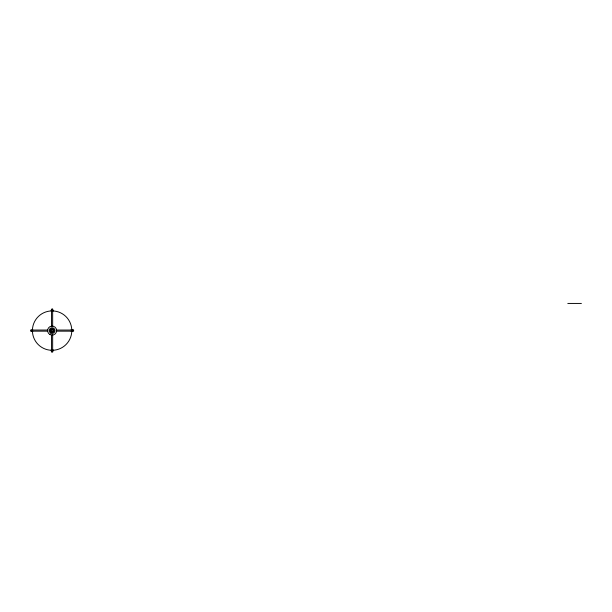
<?xml version="1.0" encoding="UTF-8"?>
<svg xmlns="http://www.w3.org/2000/svg" width="612" height="612" viewBox="0 0 612 612"><rect width="100%" height="100%" fill="white"/><g stroke="black" fill="none" stroke-linecap="round" stroke-linejoin="round"><path stroke-width="0.92" d="M567.791 303.437L581.4 303.437M51.27 310.559L52.946 310.559M32.436 329.746A19.691 19.691 0 0 1 52.104 310.911L52.946 310.911M32.78 329.761L31.51 330.044M71.137 329.761L72.706 330.044M32.78 331.436L31.51 331.436L31.51 330.602M71.137 331.436L72.706 331.436L72.706 330.602M32.413 331.436L32.413 330.602A19.691 19.691 0 0 0 52.104 350.293L52.946 350.293M52.295 329.891L52.747 330.235M51.737 331.237L51.393 330.794M71.795 331.436L71.795 330.602A19.691 19.691 0 0 1 52.104 350.293M52.946 311.156L52.946 310.001L51.27 310.001L51.27 311.156M52.946 349.636L52.946 351.204L51.27 351.204L51.27 349.636M52.104 310.911A19.691 19.691 0 0 1 71.78 329.746M52.663 309.098L51.546 309.098L51.546 326.097L52.663 326.097L52.663 309.098M47.598 330.044L30.6 330.044L30.6 331.161L47.598 331.161L47.598 330.044M73.616 330.044L56.618 330.044L56.618 331.161L73.616 331.161L73.616 330.044M52.663 335.108L51.546 335.108L51.546 352.107L52.663 352.107L52.663 335.108M51.5 331.658A1.216 1.216 0 0 0 53.328 330.602A1.216 1.216 0 0 0 51.5 329.547A1.216 1.216 0 0 0 51.5 331.658M51.171 332.224A1.874 1.874 0 0 0 53.978 330.602A1.874 1.874 0 0 0 51.171 328.981A1.874 1.874 0 0 0 51.171 332.224M50.674 333.081A2.861 2.861 0 0 0 54.965 330.602A2.861 2.861 0 0 0 50.674 328.124A2.861 2.861 0 0 0 50.674 333.081M49.855 334.504A4.506 4.506 0 0 0 56.618 330.602A4.506 4.506 0 0 0 49.855 326.701A4.506 4.506 0 0 0 49.855 334.504"/></g></svg>
